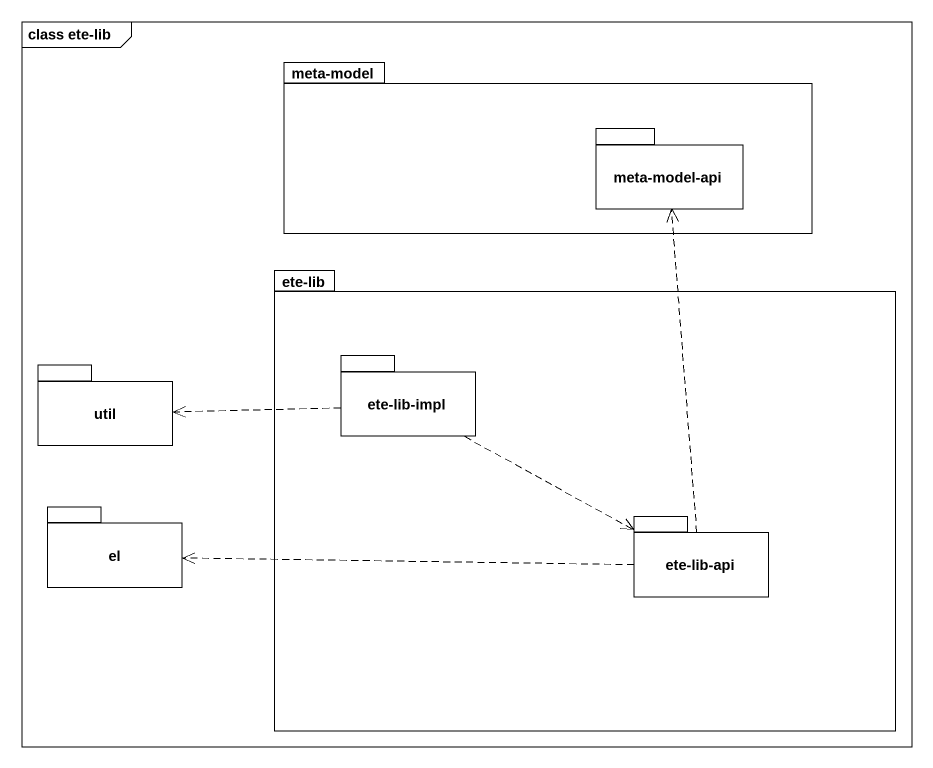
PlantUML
@startuml
mainframe class ete-lib
package "meta-model" as meta_model {
  package "meta-model-api" as meta_model_api {
  }
}
package "ete-lib" as ete_lib {
  package "ete-lib-impl" as ete_lib_impl {
  }
  package "ete-lib-api" as ete_lib_api {
  }
}
package util {
}
package el {
}
ete_lib_impl .left.> util
ete_lib_impl .right.> ete_lib_api
ete_lib_api .up.> meta_model_api
ete_lib_api .left.> el
@enduml
